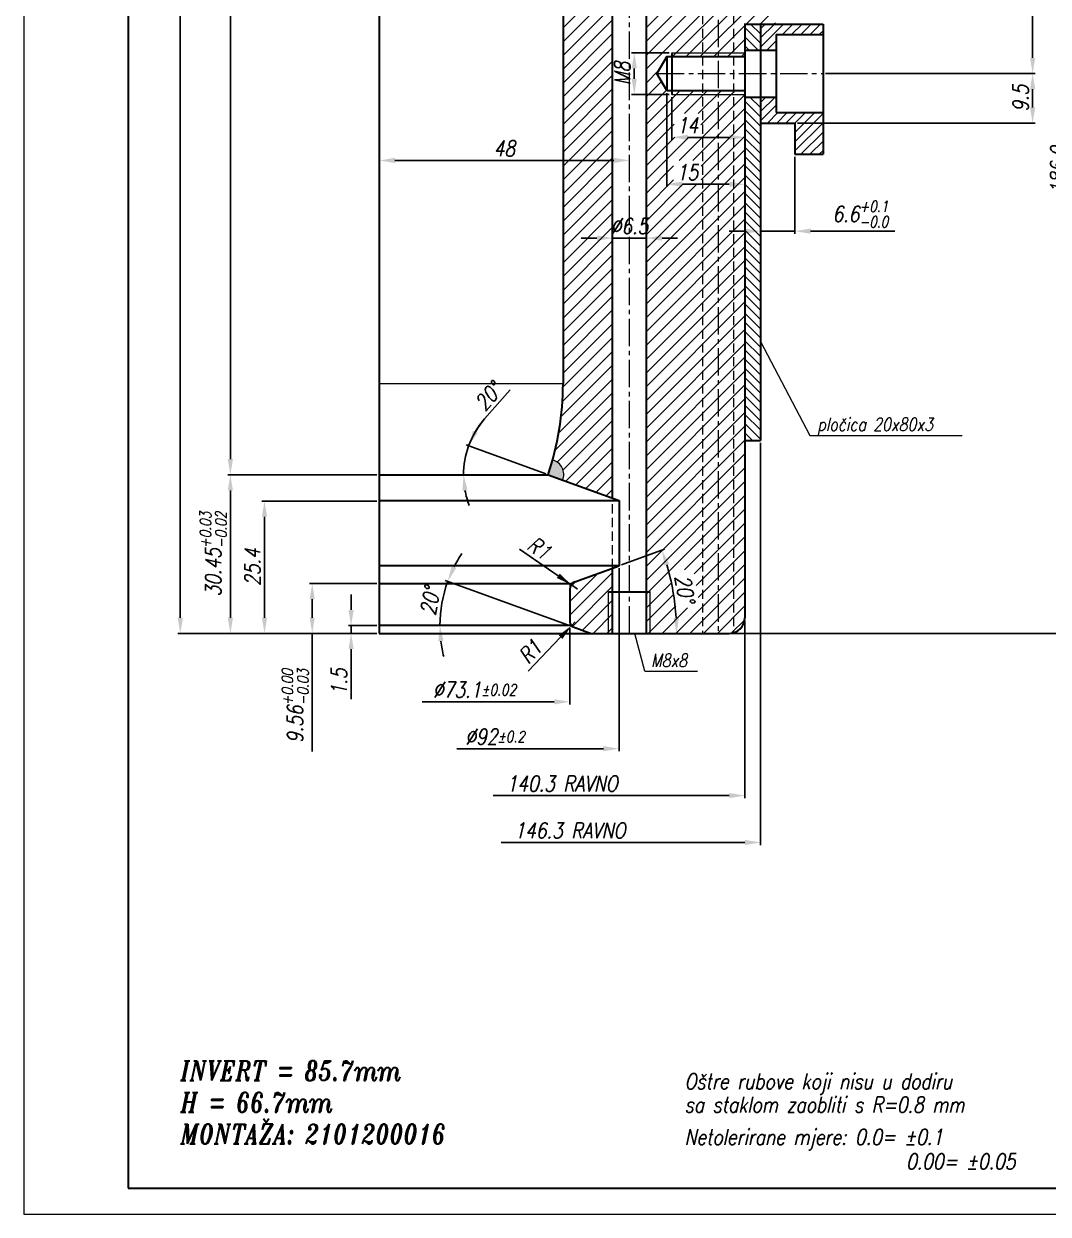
# Model space of a CAD drawing. Extents: x 11 to 1146, y -94 to 506.
# Drawn here: x 11.5 to 208.1, y -94.1 to 134.3 of the extents above; entities that cross this region are included whole.
import ezdxf

# ---------------------------------------------------------------- set-up
doc = ezdxf.new("R2010")
doc.units = 0
doc.header["$LTSCALE"] = 7
doc.header["$MEASUREMENT"] = 0
doc.linetypes.add('CENTER2', pattern=[1.125, 0.75, -0.125, 0.125, -0.125])
doc.linetypes.add('HIDDEN', pattern=[0.375, 0.25, -0.125])
doc.layers.get('0').update_dxf_attribs({"linetype": 'CONTINUOUS', "lineweight": 15})
for name, color, linetype, lineweight in [('1', 1, 'CENTER2', 15), ('2', 2, 'HIDDEN', 15), ('3', 3, 'CONTINUOUS', 30), ('8', 252, 'CONTINUOUS', 15)]:
    doc.layers.add(name, color=color, linetype=linetype, lineweight=lineweight)
doc.styles.add('ITALICT', font='ITALICT.shx', dxfattribs={"width": 0.8, "height": 3})
doc.dimstyles.get("Standard").update_dxf_attribs({"dimtxt": 3, "dimasz": 3, "dimexe": 0.5, "dimexo": 0.5, "dimgap": 0.8, "dimtad": 1, "dimdsep": 46, "dimtxsty": 'ITALICT', "dimcen": 0.09, "dimazin": 2, "dimtfac": 1, "dimtmove": 0, "dimatfit": 3, "dimfxl": 1, "dimtolj": 1, "dimtzin": 0, "dimarcsym": 0})

# ---------------------------------------------------------------- blocks, each defined once
blk = doc.blocks.new('*D17')
at = {"color": 0, "lineweight": -2, "transparency": 16777216}
for p, q in [((135.88, 120.27), (135.88, 112.03)), ((138.88, 112.53), (146.88, 112.53))]:
    blk.add_line(p, q, dxfattribs=at)
at = {"color": 0, "transparency": 16777216}
for points in [[(138.88, 113.03), (138.88, 112.03), (135.88, 112.53)], [(146.88, 113.03), (146.88, 112.03), (149.88, 112.53)]]:
    blk.add_solid(points, dxfattribs=at)
at = {"color": 0, "transparency": 16777216, "insert": (138.88, 114.83), "char_height": 3, "attachment_point": 5, "style": 'ITALICT'}
blk.add_mtext('\\A1;14', dxfattribs=at)
blk = doc.blocks.new('*D18')
at = {"color": 0, "lineweight": -2, "transparency": 16777216}
for p, q in [((134.88, 121.02), (134.88, 103.03)), ((137.88, 103.53), (146.88, 103.53))]:
    blk.add_line(p, q, dxfattribs=at)
at = {"color": 0, "transparency": 16777216}
for points in [[(137.88, 104.03), (137.88, 103.03), (134.88, 103.53)], [(146.88, 104.03), (146.88, 103.03), (149.88, 103.53)]]:
    blk.add_solid(points, dxfattribs=at)
at = {"color": 0, "transparency": 16777216, "insert": (138.84, 105.83), "char_height": 3, "attachment_point": 5, "style": 'ITALICT'}
blk.add_mtext('\\A1;15', dxfattribs=at)
blk = doc.blocks.new('*D27')
at = {"color": 0, "lineweight": -2, "transparency": 16777216}
for p, q in [((158.18, 260.47), (205.6, 260.47)), ((205.1, 257.47), (205.1, 127.77)), ((165.38, 124.77), (205.6, 124.77))]:
    blk.add_line(p, q, dxfattribs=at)
at = {"color": 0, "transparency": 16777216}
for points in [[(204.6, 257.47), (205.6, 257.47), (205.1, 260.47)], [(204.6, 127.77), (205.6, 127.77), (205.1, 124.77)]]:
    blk.add_solid(points, dxfattribs=at)
at = {"color": 0, "transparency": 16777216, "insert": (202.8, 190.04), "char_height": 3, "attachment_point": 5, "rotation": 90, "style": 'ITALICT'}
blk.add_mtext('\\A1;135.7{}{\\H0.71x;\\C3;%%p0.1}', dxfattribs=at)
blk = doc.blocks.new('*D28')
at = {"color": 0, "lineweight": -2, "transparency": 16777216}
for p, q in [((121.48, 93.19), (118.48, 93.19)), ((124.48, 93.19), (130.98, 93.19)), ((133.98, 93.19), (136.98, 93.19))]:
    blk.add_line(p, q, dxfattribs=at)
at = {"color": 0, "transparency": 16777216}
for points in [[(121.48, 93.69), (121.48, 92.69), (124.48, 93.19)], [(133.98, 93.69), (133.98, 92.69), (130.98, 93.19)]]:
    blk.add_solid(points, dxfattribs=at)
at = {"color": 0, "transparency": 16777216, "insert": (127.73, 95.49), "char_height": 3, "attachment_point": 5, "style": 'ITALICT'}
blk.add_mtext('\\A1;%%c6.5', dxfattribs=at)
blk = doc.blocks.new('*D29')
at = {"color": 0, "lineweight": -2, "transparency": 16777216}
for p, q in [((74.19, 279.47), (50.64, 279.47)), ((51.14, 276.47), (51.14, 50.77)), ((79.23, 47.77), (50.64, 47.77))]:
    blk.add_line(p, q, dxfattribs=at)
at = {"color": 0, "transparency": 16777216}
for points in [[(50.64, 276.47), (51.64, 276.47), (51.14, 279.47)], [(50.64, 50.77), (51.64, 50.77), (51.14, 47.77)]]:
    blk.add_solid(points, dxfattribs=at)
at = {"color": 0, "transparency": 16777216, "insert": (48.84, 163.62), "char_height": 3, "attachment_point": 5, "rotation": 90, "style": 'ITALICT'}
blk.add_mtext('\\A1;231.7{}{\\H0.71x;\\C3;%%p0.05}', dxfattribs=at)
blk = doc.blocks.new('*D30')
at = {"color": 0, "lineweight": -2, "transparency": 16777216}
for p, q in [((79.23, 47.77), (50.64, 47.77)), ((51.14, 44.77), (51.14, 20.32)), ((79.23, 17.32), (50.64, 17.32))]:
    blk.add_line(p, q, dxfattribs=at)
at = {"color": 0, "transparency": 16777216}
for points in [[(50.64, 44.77), (51.64, 44.77), (51.14, 47.77)], [(50.64, 20.32), (51.64, 20.32), (51.14, 17.32)]]:
    blk.add_solid(points, dxfattribs=at)
at = {"color": 0, "transparency": 16777216, "insert": (47.85, 32.54), "char_height": 3, "attachment_point": 5, "rotation": 90, "style": 'ITALICT'}
blk.add_mtext('\\A1;30.45{}{\\H0.71x;\\C3;\\S+0.03^ -0.02;}', dxfattribs=at)
blk = doc.blocks.new('*D31')
at = {"color": 0, "lineweight": -2, "transparency": 16777216}
for p, q in [((135.38, 128.77), (128.15, 128.77)), ((128.65, 125.77), (128.65, 123.77)), ((135.38, 120.77), (128.15, 120.77))]:
    blk.add_line(p, q, dxfattribs=at)
at = {"color": 0, "transparency": 16777216}
for points in [[(128.15, 125.77), (129.15, 125.77), (128.65, 128.77)], [(128.15, 123.77), (129.15, 123.77), (128.65, 120.77)]]:
    blk.add_solid(points, dxfattribs=at)
at = {"color": 0, "transparency": 16777216, "insert": (126.35, 124.77), "char_height": 3, "attachment_point": 5, "rotation": 90, "style": 'ITALICT'}
blk.add_mtext('\\A1;M8', dxfattribs=at)
blk = doc.blocks.new('*D33')
at = {"color": 0, "lineweight": -2, "transparency": 16777216}
for p, q in [((74.31, 21.82), (74.31, 24.82)), ((79.23, 18.82), (73.81, 18.82)), ((74.31, 18.82), (74.31, 17.32)), ((79.23, 17.32), (73.81, 17.32)), ((74.31, 14.32), (74.31, 4.69))]:
    blk.add_line(p, q, dxfattribs=at)
at = {"color": 0, "transparency": 16777216}
for points in [[(73.81, 21.82), (74.81, 21.82), (74.31, 18.82)], [(73.81, 14.32), (74.81, 14.32), (74.31, 17.32)]]:
    blk.add_solid(points, dxfattribs=at)
at = {"color": 0, "transparency": 16777216, "insert": (72.01, 8), "char_height": 3, "attachment_point": 5, "rotation": 90, "style": 'ITALICT'}
blk.add_mtext('\\A1;1.5', dxfattribs=at)
blk = doc.blocks.new('*D34')
at = {"color": 0, "lineweight": -2, "transparency": 16777216}
for p, q in [((79.23, 26.88), (66.35, 26.88)), ((66.85, 23.88), (66.85, 20.32)), ((79.23, 17.32), (66.35, 17.32)), ((66.85, 17.32), (66.85, -5.32))]:
    blk.add_line(p, q, dxfattribs=at)
at = {"color": 0, "transparency": 16777216}
for points in [[(66.35, 23.88), (67.35, 23.88), (66.85, 26.88)], [(66.35, 20.32), (67.35, 20.32), (66.85, 17.32)]]:
    blk.add_solid(points, dxfattribs=at)
at = {"color": 0, "transparency": 16777216, "insert": (63.57, 3.39), "char_height": 3, "attachment_point": 5, "rotation": 90, "style": 'ITALICT'}
blk.add_mtext('\\A1;9.56{}{\\H0.71x;\\C3;\\S+0.00^ -0.03;}', dxfattribs=at)
blk = doc.blocks.new('*D35')
at = {"color": 0, "lineweight": -2, "transparency": 16777216}
for p, q in [((79.23, 42.72), (57.19, 42.72)), ((57.69, 20.32), (57.69, 39.72)), ((79.23, 17.32), (57.19, 17.32))]:
    blk.add_line(p, q, dxfattribs=at)
at = {"color": 0, "transparency": 16777216}
for points in [[(57.19, 39.72), (58.19, 39.72), (57.69, 42.72)], [(57.19, 20.32), (58.19, 20.32), (57.69, 17.32)]]:
    blk.add_solid(points, dxfattribs=at)
at = {"color": 0, "transparency": 16777216, "insert": (55.39, 30.02), "char_height": 3, "attachment_point": 5, "rotation": 90, "style": 'ITALICT'}
blk.add_mtext('\\A1;25.4', dxfattribs=at)
blk = doc.blocks.new('*D43')
at = {"color": 0, "lineweight": -2, "transparency": 16777216}
for p, q in [((50.64, 279.47), (41.03, 279.47)), ((41.53, 276.47), (41.53, 20.32)), ((79.23, 17.32), (41.03, 17.32))]:
    blk.add_line(p, q, dxfattribs=at)
at = {"color": 0, "transparency": 16777216}
for points in [[(41.03, 276.47), (42.03, 276.47), (41.53, 279.47)], [(41.03, 20.32), (42.03, 20.32), (41.53, 17.32)]]:
    blk.add_solid(points, dxfattribs=at)
at = {"color": 0, "transparency": 16777216, "insert": (38.25, 148.39), "char_height": 3, "attachment_point": 5, "rotation": 90, "style": 'ITALICT'}
blk.add_mtext('\\A1;262.15{}{\\H0.71x;\\C3;\\S+0.08^ -0.07;}', dxfattribs=at)
blk = doc.blocks.new('*D44')
at = {"color": 0, "lineweight": -2, "transparency": 16777216}
for p, q in [((106.6, 33.51), (114.07, 28.38)), ((117.78, 25.83), (116.54, 26.68))]:
    blk.add_line(p, q, dxfattribs=at)
at = {"color": 0, "transparency": 16777216}
blk.add_solid([(114.35, 28.79), (113.78, 27.96), (116.54, 26.68)], dxfattribs=at)
at = {"color": 0, "transparency": 16777216, "insert": (110.4, 33.69), "char_height": 3, "attachment_point": 5, "rotation": 325.498, "style": 'ITALICT'}
blk.add_mtext('\\A1;R1', dxfattribs=at)
blk = doc.blocks.new('*D49')
at = {"color": 0, "lineweight": -2, "transparency": 16777216}
for p, q in [((125.73, 29.82), (125.73, -5.3)), ((122.73, -4.8), (94.59, -4.8))]:
    blk.add_line(p, q, dxfattribs=at)
at = {"color": 0, "transparency": 16777216}
blk.add_solid([(122.73, -4.3), (122.73, -5.3), (125.73, -4.8)], dxfattribs=at)
at = {"color": 0, "transparency": 16777216, "insert": (101.94, -2.5), "char_height": 3, "attachment_point": 5, "style": 'ITALICT'}
blk.add_mtext('\\A1;%%c92{}{\\H0.71x;\\C3;%%p0.2}', dxfattribs=at)
blk = doc.blocks.new('*D50')
at = {"color": 0, "lineweight": -2, "transparency": 16777216}
for p, q in [((116.28, 18.32), (116.28, 3.7)), ((113.28, 4.2), (87.97, 4.2))]:
    blk.add_line(p, q, dxfattribs=at)
at = {"color": 0, "transparency": 16777216}
blk.add_solid([(113.28, 4.7), (113.28, 3.7), (116.28, 4.2)], dxfattribs=at)
at = {"color": 0, "transparency": 16777216, "insert": (98, 6.5), "char_height": 3, "attachment_point": 5, "style": 'ITALICT'}
blk.add_mtext('\\A1;%%c73.1{}{\\H0.71x;\\C3;%%p0.02}', dxfattribs=at)
blk = doc.blocks.new('*D51')
at = {"color": 0, "lineweight": -2, "transparency": 16777216}
blk.add_line((124.73, 108.1), (82.73, 108.1), dxfattribs=at)
at = {"color": 0, "transparency": 16777216}
for points in [[(82.73, 108.6), (82.73, 107.6), (79.73, 108.1)], [(124.73, 108.6), (124.73, 107.6), (127.73, 108.1)]]:
    blk.add_solid(points, dxfattribs=at)
at = {"color": 0, "transparency": 16777216, "insert": (103.73, 110.4), "char_height": 3, "attachment_point": 5, "style": 'ITALICT'}
blk.add_mtext('\\A1;48', dxfattribs=at)
blk = doc.blocks.new('*D52')
at = {"color": 0, "lineweight": -2, "transparency": 16777216}
for p, q in [((159.48, 108.77), (159.48, 94.03)), ((149.88, 94.53), (146.88, 94.53)), ((152.88, 94.53), (159.48, 94.53)), ((162.48, 94.53), (178.63, 94.53))]:
    blk.add_line(p, q, dxfattribs=at)
at = {"color": 0, "transparency": 16777216}
for points in [[(149.88, 95.03), (149.88, 94.03), (152.88, 94.53)], [(162.48, 95.03), (162.48, 94.03), (159.48, 94.53)]]:
    blk.add_solid(points, dxfattribs=at)
at = {"color": 0, "transparency": 16777216, "insert": (172.05, 97.81), "char_height": 3, "attachment_point": 5, "style": 'ITALICT'}
blk.add_mtext('\\A1;6.6{}{\\H0.71x;\\C3;\\S+0.1^ -0.0;}', dxfattribs=at)
blk = doc.blocks.new('*D53')
at = {"color": 0, "lineweight": -2, "transparency": 16777216}
for p, q in [((165.38, 124.77), (205.6, 124.77)), ((205.1, 118.27), (205.1, 121.77)), ((159.98, 115.27), (205.6, 115.27))]:
    blk.add_line(p, q, dxfattribs=at)
at = {"color": 0, "transparency": 16777216}
for points in [[(204.6, 121.77), (205.6, 121.77), (205.1, 124.77)], [(204.6, 118.27), (205.6, 118.27), (205.1, 115.27)]]:
    blk.add_solid(points, dxfattribs=at)
at = {"color": 0, "transparency": 16777216, "insert": (202.8, 120.02), "char_height": 3, "attachment_point": 5, "rotation": 90, "style": 'ITALICT'}
blk.add_mtext('\\A1;9.5', dxfattribs=at)
blk = doc.blocks.new('*D54')
at = {"color": 0, "lineweight": -2, "transparency": 16777216}
for p, q in [((149.88, 19.82), (149.88, -14.3)), ((146.88, -13.8), (101.6, -13.8))]:
    blk.add_line(p, q, dxfattribs=at)
at = {"color": 0, "transparency": 16777216}
blk.add_solid([(146.88, -13.3), (146.88, -14.3), (149.88, -13.8)], dxfattribs=at)
at = {"color": 0, "transparency": 16777216, "insert": (114.8, -11.5), "char_height": 3, "attachment_point": 5, "style": 'ITALICT'}
blk.add_mtext('\\A1;140.3 RAVNO', dxfattribs=at)
blk = doc.blocks.new('*D55')
at = {"color": 0, "lineweight": -2, "transparency": 16777216}
for p, q in [((152.88, 53.87), (152.88, -23.3)), ((149.88, -22.8), (103.1, -22.8))]:
    blk.add_line(p, q, dxfattribs=at)
at = {"color": 0, "transparency": 16777216}
blk.add_solid([(149.88, -22.3), (149.88, -23.3), (152.88, -22.8)], dxfattribs=at)
at = {"color": 0, "transparency": 16777216, "insert": (116.3, -20.5), "char_height": 3, "attachment_point": 5, "style": 'ITALICT'}
blk.add_mtext('\\A1;146.3 RAVNO', dxfattribs=at)
blk = doc.blocks.new('*D59')
at = {"color": 0, "lineweight": -2, "transparency": 16777216}
blk.add_line((115.81, 18.99), (92.39, 27.51), dxfattribs=at)
for start, end in [(146.1957, 153.0978), (160, 180), (186.9022, 193.8043)]:
    blk.add_arc((116.28, 18.82), 24.92, start, end, dxfattribs=at)
at = {"color": 0, "transparency": 16777216}
for points in [[(94.51, 29.89), (93.6, 30.29), (92.86, 27.34)], [(91.04, 15.79), (92.04, 15.85), (91.36, 18.82)]]:
    blk.add_solid(points, dxfattribs=at)
at = {"color": 0, "transparency": 16777216, "insert": (89.47, 23.54), "char_height": 3, "attachment_point": 5, "rotation": 80, "style": 'ITALICT'}
blk.add_mtext('\\A1;20°', dxfattribs=at)
blk = doc.blocks.new('*D69')
at = {"color": 0, "lineweight": -2, "transparency": 16777216}
blk.add_line((126.2, 30.49), (134.44, 33.49), dxfattribs=at)
blk.add_arc((90.01, 17.32), 46.78, 3.6752, 16.3248, dxfattribs=at)
at = {"color": 0, "transparency": 16777216}
for points in [[(134.43, 30.31), (135.38, 30.62), (133.97, 33.32)], [(137.19, 20.33), (136.19, 20.3), (136.79, 17.32)]]:
    blk.add_solid(points, dxfattribs=at)
at = {"color": 0, "transparency": 16777216, "insert": (138.34, 25.84), "char_height": 3, "attachment_point": 5, "rotation": 280, "style": 'ITALICT'}
blk.add_mtext('\\A1;20°', dxfattribs=at)
blk = doc.blocks.new('*D70')
at = {"color": 0, "lineweight": -2, "transparency": 16777216}
for p, q in [((117.28, 19.52), (116.59, 18.79)), ((108.29, 10.05), (114.52, 16.62))]:
    blk.add_line(p, q, dxfattribs=at)
at = {"color": 0, "transparency": 16777216}
blk.add_solid([(114.16, 16.96), (114.88, 16.27), (116.59, 18.79)], dxfattribs=at)
at = {"color": 0, "transparency": 16777216, "insert": (108.7, 13.83), "char_height": 3, "attachment_point": 5, "rotation": 46.4913, "style": 'ITALICT'}
blk.add_mtext('\\A1;R1', dxfattribs=at)
blk = doc.blocks.new('*D4')
at = {"color": 0, "lineweight": -2, "transparency": 16777216}
for p, q in [((99.93, 58.48), (104.83, 64.06)), ((111.66, 47.94), (96.4, 53.49))]:
    blk.add_line(p, q, dxfattribs=at)
for start, end in [(138.7042, 160), (138.7963, 149.3981), (160, 180), (190.6018, 201.2037)]:
    blk.add_arc((112.13, 47.77), 16.24, start, end, dxfattribs=at)
at = {"color": 0, "transparency": 16777216}
for points in [[(98.6, 55.82), (97.7, 56.25), (96.87, 53.32)], [(95.67, 44.73), (96.66, 44.83), (95.89, 47.77)]]:
    blk.add_solid(points, dxfattribs=at)
at = {"color": 0, "transparency": 16777216, "insert": (100.65, 62.79), "char_height": 3, "attachment_point": 5, "rotation": 48.7042, "style": 'ITALICT'}
blk.add_mtext('\\A1;20°', dxfattribs=at)
blk = doc.blocks.new('*D94')
at = {"color": 0, "lineweight": -2, "transparency": 16777216}
for p, q in [((148.23, 204.22), (212.8, 204.22)), ((212.3, 20.32), (212.3, 201.22)), ((147.38, 17.32), (212.8, 17.32))]:
    blk.add_line(p, q, dxfattribs=at)
at = {"color": 0, "transparency": 16777216}
for points in [[(211.8, 201.22), (212.8, 201.22), (212.3, 204.22)], [(211.8, 20.32), (212.8, 20.32), (212.3, 17.32)]]:
    blk.add_solid(points, dxfattribs=at)
at = {"color": 0, "transparency": 16777216, "insert": (210, 106.26), "char_height": 3, "attachment_point": 5, "rotation": 90, "style": 'ITALICT'}
blk.add_mtext('\\A1;186.9', dxfattribs=at)
blk = doc.blocks.new('*D106')
at = {"color": 0, "linetype": 'ByBlock', "lineweight": -2, "transparency": 16777216}
blk.add_arc((127.73, 180.67), 80.59, 92.1331, 99.8669, dxfattribs=at)
at = {"color": 0, "transparency": 16777216}
for points in [[(114.01, 259.57), (113.82, 260.56), (110.97, 259.5)], [(124.72, 261.7), (124.74, 260.7), (127.73, 261.26)]]:
    blk.add_solid(points, dxfattribs=at)
at = {"color": 0, "transparency": 16777216, "insert": (119.06, 263.1), "char_height": 3, "attachment_point": 5, "rotation": 6, "style": 'ITALICT'}
blk.add_mtext('\\A1;12°', dxfattribs=at)

msp = doc.modelspace()

# ---------------------------------------------------------------- hatches: boundary and pattern name
h = msp.add_hatch(color=256)
h.dxf.hatch_style = 1
h.paths.add_polyline_path([(113.0001, 50.6381, -0.01360103), (112.1259, 47.7683), (114.945, 46.7422, 0.42993809)])
at = {"layer": '8'}
h = msp.add_hatch(dxfattribs=at)
h.set_pattern_fill('ANSI31', color=256, scale=15)
edge = h.paths.add_edge_path()
edge.add_line((102.6365, 279.4683), (95.801, 279.4683))
edge.add_arc((92.8102, 279.2339), 3, -94.300364, 4.479641, ccw=False)
edge.add_line((92.5852, 276.2424), (93.875, 264.816))
edge.add_line((93.875, 264.816), (106.2215, 266.2097))
edge.add_line((106.2215, 266.2097), (105.7681, 268.3425))
edge.add_line((105.7681, 268.3425), (105.0345, 268.1866))
edge.add_line((105.0345, 268.1866), (102.6365, 279.4683))
h.paths.add_polyline_path([(103.4033, 279.4683), (102.6365, 279.4683), (105.0345, 268.1866), (105.7681, 268.3425)], flags=17)
h.paths.add_polyline_path([(110.8872, 279.1296), (110.2549, 278.4973), (112.1261, 269.6939), (112.8597, 269.8499)])
h.paths.add_polyline_path([(124.4759, 279.4683), (123.7259, 279.4683), (123.7259, 271.4683), (124.4759, 271.4683)], flags=17)
h.paths.add_polyline_path([(131.7259, 279.4683), (130.9759, 279.4683), (130.9759, 271.4683), (131.7259, 271.4683)], flags=17)
h.paths.add_polyline_path([(124.4759, 271.4683), (123.7259, 271.4683), (123.7259, 279.4683), (111.2259, 279.4683), (110.8872, 279.1296), (112.8597, 269.8499), (112.1261, 269.6939), (124.4759, 211.5927)])
h.paths.add_polyline_path([(106.3677, 265.5218), (93.9536, 264.1205), (95.5682, 249.816), (109.3748, 251.3745)])
h.paths.add_polyline_path([(109.521, 250.6866), (95.6467, 249.1205), (97.8258, 229.816), (113.5792, 231.5943)])
edge = h.paths.add_edge_path()
edge.add_line((113.7254, 230.9063), (97.9043, 229.1205))
edge.add_line((97.9043, 229.1205), (99.9759, 210.7683))
edge.add_arc((109.9128, 211.8899), 10, 186.440218, 192.00868)
edge.add_line((100.1316, 209.8093), (117.299, 214.0942))
edge.add_line((117.299, 214.0942), (113.7254, 230.9063))
h.paths.add_polyline_path([(144.6759, 279.4683), (131.7259, 279.4683), (131.7259, 271.4683), (130.9759, 271.4683), (130.9759, 25.3183), (131.7259, 25.3183), (131.7259, 17.3183), (141.7259, 17.3183), (141.7259, 120.7683), (135.8759, 120.7683), (135.8759, 121.5183), (134.8759, 121.5183), (132.9995, 124.7683), (134.8759, 128.0183), (135.8759, 128.0183), (135.8759, 128.7683), (141.7259, 128.7683), (141.7259, 204.2183), (144.6759, 205.9214)])
edge = h.paths.add_edge_path()
edge.add_line((117.4446, 213.4091), (100.3011, 209.1302))
edge.add_arc((109.9128, 211.8899), 10, 196.020204, 212.789518)
edge.add_line((101.5061, 206.4744), (110.7535, 192.1194))
edge.add_arc((88.4759, 177.7683), 26.5, 0, 32.789518, ccw=False)
edge.add_line((114.9759, 177.7683), (114.9759, 65.2683))
edge.add_arc((59.8228, 65.2683), 55.1531, -15.382708, 0, ccw=False)
edge.add_arc((112.1259, 47.7683), 3, -20.00002, 73.058825, ccw=False)
edge.add_line((114.945, 46.7422), (120.856, 44.5908))
edge.add_line((120.856, 44.5908), (124.4759, 43.2732))
edge.add_line((124.4759, 43.2732), (124.4759, 180.3294))
edge.add_line((124.4759, 180.3294), (117.4446, 213.4091))
h.paths.add_polyline_path([(141.7259, 121.5183), (135.8759, 121.5183), (135.8759, 120.7683), (141.7259, 120.7683)], flags=17)
h.paths.add_polyline_path([(141.7259, 128.7683), (135.8759, 128.7683), (135.8759, 128.0183), (141.7259, 128.0183)], flags=17)
h.paths.add_polyline_path([(144.7259, 128.7683), (141.7259, 128.7683), (141.7259, 128.0183), (144.7259, 128.0183)])
h.paths.add_polyline_path([(147.7259, 128.7683), (144.7259, 128.7683), (144.7259, 128.0183), (147.7259, 128.0183)])
h.paths.add_polyline_path([(149.8759, 128.7683), (147.7259, 128.7683), (147.7259, 128.0183), (149.8759, 128.0183)])
h.paths.add_polyline_path([(149.8759, 121.5183), (147.7259, 121.5183), (147.7259, 120.7683), (149.8759, 120.7683)])
h.paths.add_polyline_path([(147.7259, 121.5183), (144.7259, 121.5183), (144.7259, 120.7683), (147.7259, 120.7683)])
h.paths.add_polyline_path([(144.7259, 121.5183), (141.7259, 121.5183), (141.7259, 120.7683), (144.7259, 120.7683)])
h.paths.add_polyline_path([(144.7259, 195.7183), (144.6759, 195.7683), (144.6759, 204.2183), (141.7259, 204.2183), (141.7259, 128.7683), (144.7259, 128.7683)])
h.paths.add_polyline_path([(147.7259, 192.7183), (144.7259, 195.7183), (144.7259, 128.7683), (147.7259, 128.7683)])
h.paths.add_polyline_path([(155.7259, 184.7183), (147.7259, 192.7183), (147.7259, 128.7683), (149.8759, 128.7683), (149.8759, 134.3683), (155.7259, 134.3683)])
h.paths.add_polyline_path([(144.7259, 120.7683), (141.7259, 120.7683), (141.7259, 17.3183), (144.7259, 17.3183)])
edge = h.paths.add_edge_path()
edge.add_line((147.7259, 120.7683), (144.7259, 120.7683))
edge.add_line((144.7259, 120.7683), (144.7259, 17.3183))
edge.add_line((144.7259, 17.3183), (146.8759, 17.3183))
edge.add_arc((146.8759, 20.3183), 3, 270, 286.45925)
edge.add_line((147.7259, 17.4412), (147.7259, 120.7683))
edge = h.paths.add_edge_path()
edge.add_line((149.8759, 120.7683), (147.7259, 120.7683))
edge.add_line((147.7259, 120.7683), (147.7259, 17.4412))
edge.add_arc((146.8759, 20.3183), 3, 286.45925, 360)
edge.add_line((149.8759, 20.3183), (149.8759, 120.7683))
h.paths.add_polyline_path([(131.7259, 25.3183), (130.9759, 25.3183), (130.9759, 17.3183), (131.7259, 17.3183)], flags=17)
h.paths.add_polyline_path([(124.4759, 25.3183), (123.7259, 25.3183), (123.7259, 17.3183), (124.4759, 17.3183)])
edge = h.paths.add_edge_path()
edge.add_line((123.7259, 25.3183), (124.4759, 25.3183))
edge.add_line((124.4759, 25.3183), (124.4759, 29.8628))
edge.add_line((124.4759, 29.8628), (117.2629, 27.2375))
edge.add_arc((117.7759, 25.8279), 1.5, 110, 180)
edge.add_line((116.2759, 25.8279), (116.2759, 19.5185))
edge.add_arc((117.2759, 19.5185), 1, 180, 250)
edge.add_line((116.9339, 18.5788), (120.3971, 17.3183))
edge.add_line((120.3971, 17.3183), (123.7259, 17.3183))
edge.add_line((123.7259, 17.3183), (123.7259, 25.3183))
h.paths.add_polyline_path([(135.4904, 29.0585), (136.763, 21.8412), (141.1946, 22.6227), (139.922, 29.8399)], flags=16)
h.paths.add_polyline_path([(136.2083, 103.5777), (141.4797, 103.5777), (141.4797, 108.0777), (136.2083, 108.0777)], flags=16)
h.paths.add_polyline_path([(136.2973, 112.5777), (141.4545, 112.5777), (141.4545, 117.0777), (136.2973, 117.0777)], flags=16)
h.paths.add_polyline_path([(107.9896, 224.6413), (109.4896, 217.5846), (113.8912, 218.5202), (112.3913, 225.5769)], flags=16)
h.paths.add_polyline_path([(132.2504, 245.0516), (141.431, 247.003), (140.4954, 251.4046), (131.3148, 249.4532)], flags=16)
h.paths.add_polyline_path([(115.994, 260.5173), (122.6004, 261.2117), (122.1301, 265.687), (115.5236, 264.9926)], flags=16)
h = msp.add_hatch(dxfattribs=at)
h.set_pattern_fill('ANSI31', color=256, scale=10, angle=90, style=0)
h.set_pattern_definition([(135, (-47.3794, -88.0965), (-0.8838835, -0.8838835), [])])
h.paths.add_polyline_path([(152.8759, 54.3683), (152.8759, 63.7683), (149.8759, 63.7683), (149.8759, 54.3683)])
h.paths.add_polyline_path([(149.8759, 63.7683), (152.8759, 63.7683), (152.8759, 87.7683), (149.8759, 87.7683)])
h.paths.add_polyline_path([(149.8759, 87.7683), (152.8759, 87.7683), (152.8759, 99.7683), (149.8759, 99.7683)])
h.paths.add_polyline_path([(152.8759, 120.2683), (149.8759, 120.2683), (149.8759, 99.7683), (152.8759, 99.7683)])
h.paths.add_polyline_path([(152.8759, 134.2683), (149.8759, 134.2683), (149.8759, 129.2683), (152.8759, 129.2683)])
h = msp.add_hatch(dxfattribs=at)
h.set_pattern_fill('ANSI31', color=256, scale=10, style=0)
h.set_pattern_definition([(45, (-47.3794, -88.0965), (-0.8838835, 0.8838835), [])])
h.paths.add_polyline_path([(155.8759, 132.2683), (164.8759, 132.2683), (164.8759, 134.2683), (152.8759, 134.2683), (152.8759, 129.2683), (155.8759, 129.2683)])
h.paths.add_polyline_path([(155.8759, 117.2683), (155.8759, 120.2683), (152.8759, 120.2683), (152.8759, 115.2683), (159.4759, 115.2683), (159.4759, 109.2683), (164.8759, 109.2683), (164.8759, 117.2683)])

# ---------------------------------------------------------------- linework, layer by layer
for p, q in [((11.4997, 506.465), (11.4997, -94.1371)), ((135.8759, 128.7683), (149.8759, 128.7683)), ((135.8759, 120.7683), (149.8759, 120.7683)), ((152.8759, 73.3436), (162.3479, 55.3047)), ((162.3479, 55.3047), (191.5801, 55.3047)), ((123.7259, 17.3183), (123.7259, 25.3183)), ((131.7259, 17.3183), (131.7259, 25.3183)), ((130.676, 10.1076), (128.7784, 17.3183)), ((130.676, 10.1076), (140.7745, 10.1076)), ((11.4997, -94.1371), (431.4997, -94.1371))]:
    msp.add_line(p, q)
msp.add_arc((112.1259, 47.7683), 3, 339.99998, 73.058825)
at = {"layer": '1'}
for p, q in [((127.7259, 17.3183), (127.7259, 279.4683)), ((144.7259, 205.9503), (144.7259, 17.3183)), ((132.9995, 124.7683), (164.8759, 124.7683))]:
    msp.add_line(p, q, dxfattribs=at)
at = {"layer": '2'}
for p, q in [((141.7259, 204.2183), (141.7259, 17.3183)), ((147.7259, 204.2183), (147.7259, 17.4412)), ((124.4759, 29.8628), (124.4759, 42.7183)), ((116.2759, 26.8783), (117.2629, 27.2375)), ((116.2759, 26.8783), (116.2759, 25.8279)), ((116.2759, 19.5185), (116.2759, 18.8183)), ((116.2759, 18.8183), (116.9339, 18.5788))]:
    msp.add_line(p, q, dxfattribs=at)
at = {"layer": '3'}
for p, q in [((31.4997, 501.465), (31.4997, -89.1371)), ((79.7259, 279.4683), (79.7259, 17.3183)), ((130.9759, 17.3183), (130.9759, 279.4683)), ((124.4759, 43.2732), (124.4759, 180.3294)), ((114.9759, 177.7683), (114.9759, 65.2683)), ((149.8759, 134.3683), (149.8759, 20.3183)), ((149.8759, 134.2683), (164.8759, 134.2683)), ((152.8759, 134.2683), (152.8759, 54.3683)), ((164.8759, 134.2683), (164.8759, 109.2683)), ((155.8759, 132.2683), (164.8759, 132.2683)), ((155.8759, 132.2683), (155.8759, 117.2683)), ((134.8759, 128.0183), (132.9995, 124.7683)), ((134.8759, 128.0183), (134.8759, 121.5183)), ((134.8759, 128.0183), (149.8759, 128.0183)), ((135.8759, 128.7683), (135.8759, 120.7683)), ((149.8759, 129.2683), (155.8759, 129.2683)), ((134.8759, 121.5183), (132.9995, 124.7683)), ((134.8759, 121.5183), (149.8759, 121.5183)), ((149.8759, 120.2683), (155.8759, 120.2683)), ((155.8759, 117.2683), (164.8759, 117.2683)), ((152.8759, 115.2683), (159.4759, 115.2683)), ((159.4759, 115.2683), (159.4759, 109.2683)), ((159.4759, 109.2683), (164.8759, 109.2683)), ((149.8759, 54.3683), (152.8759, 54.3683)), ((79.7259, 47.7683), (112.1259, 47.7683)), ((112.1259, 47.7683), (125.7259, 42.8183)), ((79.7259, 42.8183), (125.7259, 42.8183)), ((125.7259, 42.8183), (125.7259, 30.3178)), ((125.7259, 30.3178), (79.7259, 30.3178)), ((117.2629, 27.2375), (125.7259, 30.3178)), ((124.4759, 17.3183), (124.4759, 29.8628)), ((79.7259, 26.8783), (116.2759, 26.8783)), ((116.2759, 25.8279), (116.2759, 19.5185)), ((123.7259, 25.3183), (131.7259, 25.3183)), ((116.2759, 18.8183), (79.7259, 18.8183)), ((116.9339, 18.5788), (120.3971, 17.3183)), ((79.7259, 17.3183), (146.8759, 17.3183)), ((31.4997, -89.1371), (426.4997, -89.1371))]:
    msp.add_line(p, q, dxfattribs=at)
for centre, radius, start, end in [((59.8228, 65.2683), 55.1531, 341.500357, 0), ((117.7759, 25.8279), 1.5, 110, 180), ((117.2759, 19.5185), 1, 180, 250), ((146.8759, 20.3183), 3, 270, 0)]:
    msp.add_arc(centre, radius, start, end, dxfattribs=at)
at = {"layer": '8'}
msp.add_line((79.7259, 65.2683), (114.9759, 65.2683), dxfattribs=at)

# ---------------------------------------------------------------- texts
at = {"style": 'ITALICT', "width": 0.8}
for s, height, p in [('pločica 20x80x3', 2.5, (163.7712, 56.1905)), ('M8x8', 2.5, (131.8527, 10.8918)), ('INVERT = 85.7mm', 3.75, (41.5733, -68.4791)), ('Oštre rubove koji nisu u dodiru ', 3, (138.3254, -70.1416)), ('H = 66.7mm', 3.75, (41.5733, -74.5505)), ('sa staklom zaobliti s R=0.8 mm', 3, (138.3254, -74.624)), ('MONTAŽA: 2101200016', 3.75, (41.5733, -80.6219)), ('Netolerirane mjere: 0.0= %%P0.1', 3, (138.3254, -80.8176)), ('0.00= %%P0.05', 3, (180.8271, -85.5184))]:
    msp.add_text(s, height=height, dxfattribs=at).set_placement(p)

# ---------------------------------------------------------------- dimensions: what is measured, and where the dimension line sits
for base, p1, p2, text, override, picture, middle in [((41.5305, 17.3183), (51.1384, 279.4683), (79.7259, 17.3183), '<>{}{\\H0.71x;\\C3;\\S+0.08^ -0.07;}', {"dimtp": 0.08, "dimtm": 0.07}, '*D43', (41.5305, 148.3933)), ((51.1384, 47.7683), (74.6891, 279.4683), (79.7259, 47.7683), '<>{}{\\H0.71x;\\C3;%%p0.05}', {"dimtp": 0.05, "dimtm": 0.05}, '*D29', (51.1384, 163.6183)), ((205.1032, 124.7683), (157.6759, 260.4683), (164.8759, 124.7683), '<>{}{\\H0.71x;\\C3;%%p0.1}', {"dimtp": 0.1, "dimtm": 0.1, "dimtmove": 0}, '*D27', (205.1032, 190.0367)), ((66.8506, 26.8783), (79.7259, 17.3183), (79.7259, 26.8783), '<>{}{\\H0.71x;\\C3;\\S+0.00^ -0.03;}', {"dimtp": 0, "dimtm": 0.03, "dimtdec": 2, "dimtzin": 0}, '*D34', (66.8506, 3.3888))]:
    dim = msp.add_linear_dim(base=base, p1=p1, p2=p2, angle=90, text=text, dimstyle='Standard', override=override)
    dim.commit()
    dim.dimension.update_dxf_attribs({"geometry": picture, "text_midpoint": middle, "dimtype": 160})
dim = msp.add_angular_dim_2l(base=(122.1045, 261.0599), line1=((127.7259, 17.3183), (127.7259, 279.4683)), line2=((127.7259, 180.671), (106.7259, 279.4683)), dimstyle='Standard', override={"dimarcsym": 1})
dim.commit()
dim.dimension.update_dxf_attribs({"geometry": '*D106', "text_midpoint": (119.062, 263.1021)})
dim = msp.add_linear_dim(base=(212.3002, 204.2183), p1=(146.8759, 17.3183), p2=(147.7259, 204.2183), angle=90, dimstyle='Standard', override={"dimtmove": 0})
dim.commit()
dim.dimension.update_dxf_attribs({"geometry": '*D94', "text_midpoint": (212.3002, 106.2554), "dimtype": 160})
dim = msp.add_linear_dim(base=(128.6489, 120.7683), p1=(135.8759, 128.7683), p2=(135.8759, 120.7683), angle=90, text='M<>', dimstyle='Standard')
dim.commit()
dim.dimension.update_dxf_attribs({"geometry": '*D31', "text_midpoint": (128.6489, 124.7683), "dimtype": 160})
for base, p1, p2, picture, middle in [((205.1032, 124.7683), (159.4759, 115.2683), (164.8759, 124.7683), '*D53', (202.8032, 120.0183)), ((57.693, 42.7227), (79.7259, 17.3183), (79.7259, 42.7227), '*D35', (55.393, 30.0205)), ((74.3079, 17.3183), (79.7259, 18.8183), (79.7259, 17.3183), '*D33', (72.0079, 8.004))]:
    dim = msp.add_linear_dim(base=base, p1=p1, p2=p2, angle=90, dimstyle='Standard')
    dim.commit()
    dim.dimension.update_dxf_attribs({"geometry": picture, "text_midpoint": middle})
for base, p1, p2, picture, middle in [((149.8759, 103.5277), (134.8759, 121.5183), (149.8759, 103.5277), '*D18', (138.844, 103.5277)), ((149.8759, 112.5277), (135.8759, 120.7683), (149.8759, 112.5277), '*D17', (138.8759, 112.5277))]:
    dim = msp.add_linear_dim(base=base, p1=p1, p2=p2, dimstyle='Standard')
    dim.commit()
    dim.dimension.update_dxf_attribs({"geometry": picture, "text_midpoint": middle, "dimtype": 160})
dim = msp.add_linear_dim(base=(79.7259, 108.0991), p1=(127.7259, 108.0991), p2=(79.7259, 108.0991), dimstyle='Standard')
dim.commit()
dim.dimension.update_dxf_attribs({"geometry": '*D51', "text_midpoint": (103.7259, 110.3991)})
for base, p1, p2, text, override, picture, middle in [((159.4759, 94.5277), (152.8759, 94.5277), (159.4759, 109.2683), '<>{}{\\H0.71x;\\C3;\\S+0.1^ -0.0;}', {"dimtp": 0.1, "dimtm": 0, "dimtdec": 1, "dimtmove": 0, "dimtzin": 0}, '*D52', (172.0542, 94.5277)), ((79.7259, -22.8006), (152.8759, 54.3683), (79.7259, 17.3183), '<> RAVNO', {"dimlfac": 2, "dimse2": 1, "dimsd2": 1, "dimtmove": 0}, '*D55', (116.3009, -22.8006)), ((79.7259, -4.8006), (125.7259, 30.3178), (79.7259, 17.3183), '%%c<>{}{\\H0.71x;\\C3;%%p0.2}', {"dimlfac": 2, "dimse2": 1, "dimsd2": 1, "dimtp": 0.2, "dimtm": 0.2, "dimtmove": 0}, '*D49', (101.9445, -4.8006)), ((79.7259, -13.8006), (149.8759, 20.3183), (79.7259, 17.3183), '<> RAVNO', {"dimlfac": 2, "dimse2": 1, "dimsd2": 1, "dimtmove": 0}, '*D54', (114.8009, -13.8006))]:
    dim = msp.add_linear_dim(base=base, p1=p1, p2=p2, text=text, dimstyle='Standard', override=override)
    dim.commit()
    dim.dimension.update_dxf_attribs({"geometry": picture, "text_midpoint": middle, "dimtype": 160})
dim = msp.add_linear_dim(base=(130.9759, 93.1877), p1=(124.4759, 93.1877), p2=(130.9759, 93.1877), text='%%c<>', dimstyle='Standard')
dim.commit()
dim.dimension.update_dxf_attribs({"geometry": '*D28', "text_midpoint": (127.7259, 93.1877), "dimtype": 160})
for base, line1, line2, picture, middle in [((95.9995, 49.6532), ((79.8759, 47.7683), (112.1259, 47.7683)), ((112.1259, 47.7683), (125.7259, 42.8183)), '*D4', (100.6507, 62.7917)), ((136.4718, 22.7489), ((79.7259, 17.3183), (146.8759, 17.3183)), ((117.2629, 27.2375), (125.7259, 30.3178)), '*D69', (138.3425, 25.8406)), ((92.0291, 24.5648), ((116.2759, 18.8183), (79.7259, 18.8183)), ((116.2759, 18.8183), (120.3971, 17.3183)), '*D59', (89.471, 23.5447))]:
    dim = msp.add_angular_dim_2l(base=base, line1=line1, line2=line2, dimstyle='Standard')
    dim.commit()
    dim.dimension.update_dxf_attribs({"geometry": picture, "text_midpoint": middle})
dim = msp.add_linear_dim(base=(51.1384, 17.3183), p1=(79.7259, 47.7683), p2=(79.7259, 17.3183), angle=90, text='<>{}{\\H0.71x;\\C3;\\S+0.03^ -0.02;}', dimstyle='Standard', override={"dimtp": 0.03, "dimtm": 0.02})
dim.commit()
dim.dimension.update_dxf_attribs({"geometry": '*D30', "text_midpoint": (47.8534, 32.5433)})
dim = msp.add_radius_dim(center=(117.7759, 25.8279), mpoint=(116.5397, 26.6776), text='R1', dimstyle='Standard')
dim.commit()
dim.dimension.update_dxf_attribs({"geometry": '*D44', "text_midpoint": (110.402, 33.6871)})
dim = msp.add_linear_dim(base=(79.7259, 4.1994), p1=(116.2759, 18.8183), p2=(79.7259, 17.3183), text='%%c<>{}{\\H0.71x;\\C3;%%p0.02}', dimstyle='Standard', override={"dimlfac": 2, "dimse2": 1, "dimsd2": 1, "dimtp": 0.02, "dimtm": 0.02, "dimtmove": 0})
dim.commit()
dim.dimension.update_dxf_attribs({"geometry": '*D50', "text_midpoint": (98.0009, 6.4994)})
dim = msp.add_radius_dim(center=(117.2759, 19.5185), mpoint=(116.5874, 18.7932), dimstyle='Standard')
dim.commit()
dim.dimension.update_dxf_attribs({"geometry": '*D70', "text_midpoint": (108.7034, 13.8285)})

doc.saveas('drawing.dxf')
